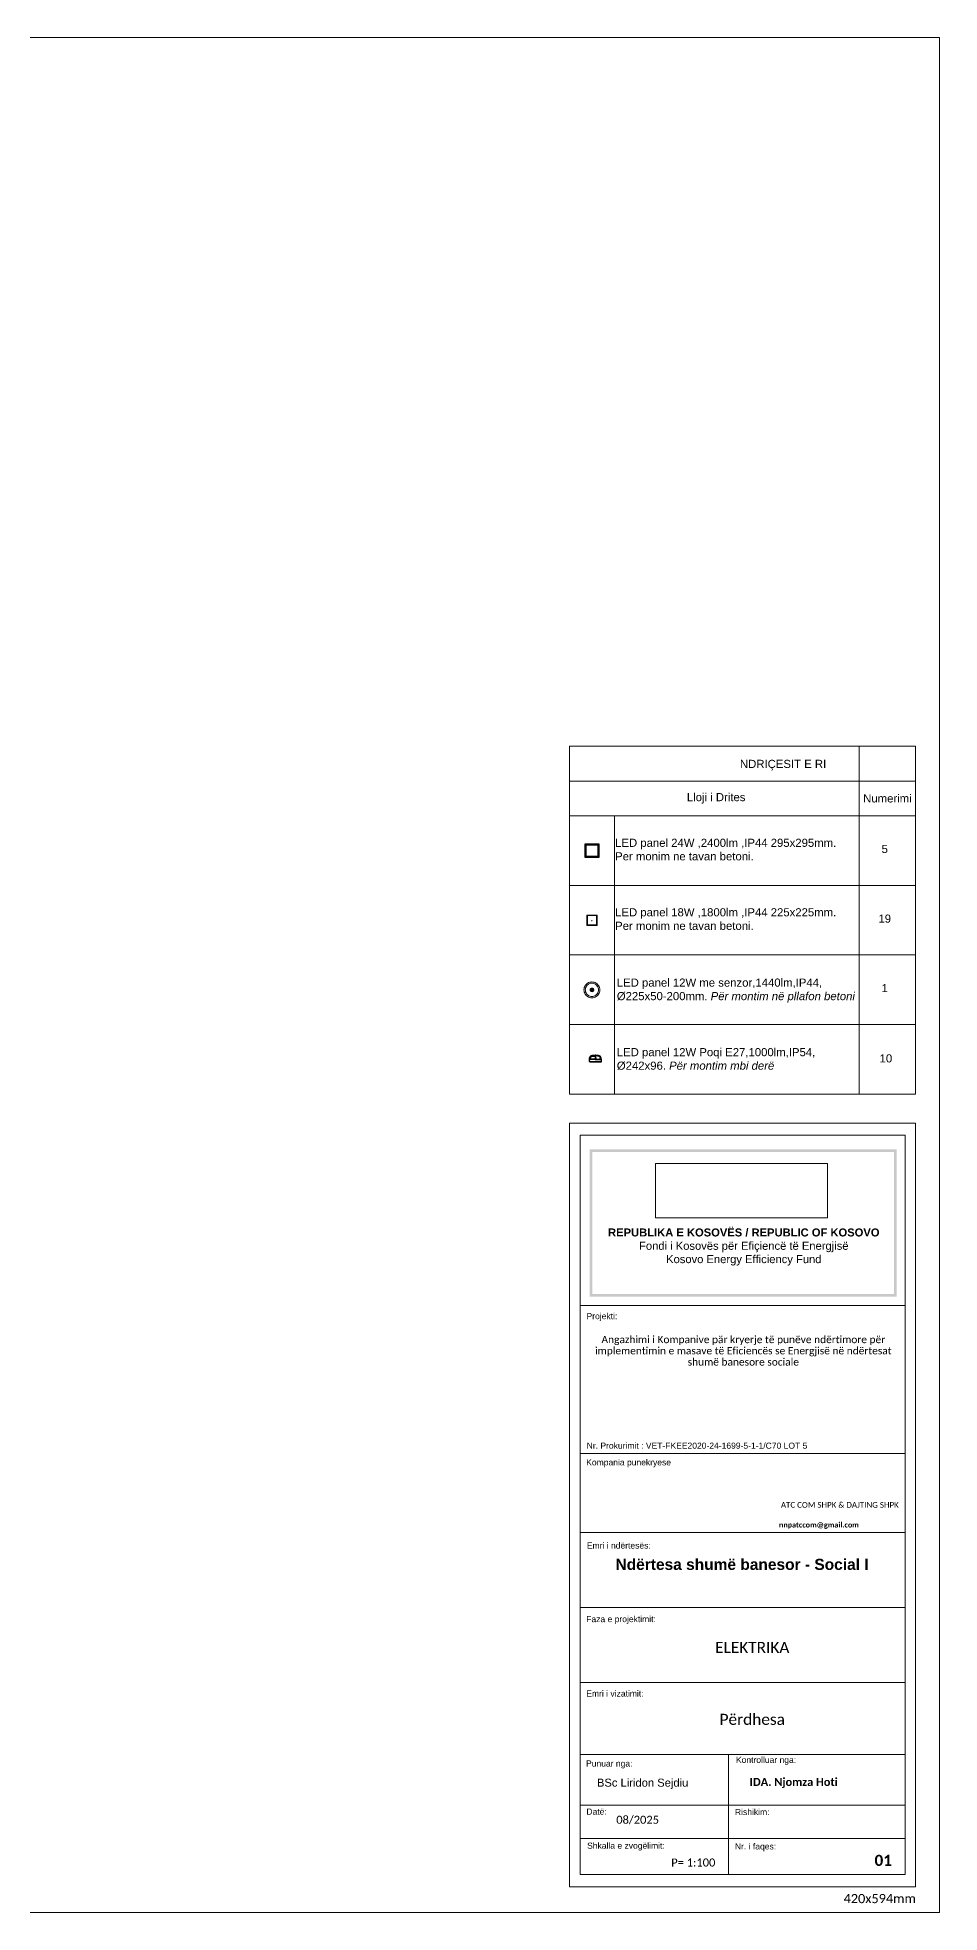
# Model space of a CAD drawing. Header units: feet. Extents: x 2565673 to 2624673, y -122443 to -81443.
# Drawn here: x 2604951 to 2624673, y -122443 to -81443 of the extents above; entities that cross this region are included whole.
import ezdxf

# ---------------------------------------------------------------- set-up
doc = ezdxf.new("R2010")
doc.units = ezdxf.units.FT
doc.header["$MEASUREMENT"] = 0
doc.header["$XCLIPFRAME"] = 0
for name, color, linetype, lineweight in [('00 vija ne dukje 1', 250, 'Continuous', 18), ('00E-Ndriqimi', 5, 'Continuous', 18), ('Annotation - Text_Pen_No__1', 7, 'Continuous', 5), ('Dimensioning - General_Pen_No__41', 7, 'Continuous', 5), ('Shell - Roof_Pen_No__1', 7, 'Continuous', 5), ('Shell - Roof_Pen_No__21', 7, 'Continuous', 5)]:
    doc.layers.add(name, color=color, linetype=linetype, lineweight=lineweight)
doc.layers.add('00E-Ndriqimi elektrike', color=5, linetype='Continuous')
doc.layers.add('Drawing & Figure', color=7, linetype='Continuous')
for name, color, linetype, lineweight, true_color in [('Annotation - Text_Pen_No__61', 7, 'Continuous', 5, 0x6a6a6a), ('Shell - Roof_Pen_No__61', 7, 'Continuous', 5, 0x6a6a6a), ('Structural - Bearing_Pen_No__86', 7, 'Continuous', 5, 0x5555ff)]:
    doc.layers.add(name, color=color, linetype=linetype, lineweight=lineweight, true_color=true_color)
doc.styles.add('ARIAL', font='arial.ttf')
doc.styles.add('GENERATED_STYLE_1', font='arial.ttf')
doc.styles.add('GENERATED_STYLE_2', font='arialbd.ttf')
doc.styles.add('GENERATED_STYLE_3', font='calibrib.ttf')
doc.styles.add('GENERATED_STYLE_4', font='calibri.ttf')
doc.styles.add('GENERATED_STYLE_5', font='calibril.ttf')
picture_1 = doc.add_image_def('image1.png', size_in_pixel=(354, 134))

# ---------------------------------------------------------------- blocks, each defined once
blk = doc.blocks.new('14W OG me sensor')
at = {"layer": '00E-Ndriqimi'}
h = blk.add_hatch(color=5, dxfattribs=at)
h.dxf.hatch_style = 1
edge = h.paths.add_edge_path()
edge.add_spline(control_points=[(16, -2), (16, 2), (12, 10), (0, 16), (-13, 10), (-16, 2), (-16, -2)], knot_values=[0, 0, 0, 0, 0.25, 0.5, 0.75, 1, 1, 1, 1], degree=3, periodic=0)
edge.add_spline(control_points=[(-16, -2), (-16, -7), (-13, -15), (0, -20), (12, -15), (16, -7), (16, -2)], knot_values=[0, 0, 0, 0, 0.25, 0.5, 0.75, 1, 1, 1, 1], degree=3, periodic=0)
for points in [[(150, -2), (150, 12), (146, 41), (128, 80), (99, 113), (63, 136), (21, 148), (-22, 148), (-63, 136), (-100, 113), (-128, 80), (-146, 41), (-150, 12), (-150, -2)], [(125, -2), (125, 11), (121, 37), (103, 72), (74, 101), (39, 119), (0, 125), (-39, 119), (-75, 101), (-103, 72), (-121, 37), (-125, 11), (-125, -2)], [(-34, -2), (-34, 1), (-33, 7), (-30, 15), (-24, 22), (-17, 27), (-9, 30), (0, 32), (9, 30), (17, 27), (24, 22), (29, 15), (33, 7), (33, 1), (33, -2)], [(20, -2), (20, -1), (19, 3), (17, 8), (14, 12), (10, 15), (5, 17), (0, 18), (-5, 17), (-10, 15), (-14, 12), (-18, 8), (-20, 3), (-20, -1), (-20, -2)], [(16, -2), (16, 2), (12, 10), (0, 16), (-13, 10), (-16, 2), (-16, -2)], [(-150, -2), (-150, -17), (-146, -45), (-128, -84), (-100, -117), (-63, -141), (-22, -153), (21, -153), (63, -141), (99, -117), (128, -84), (146, -45), (150, -17), (150, -2)], [(-125, -2), (-125, -15), (-121, -42), (-103, -77), (-75, -105), (-39, -123), (0, -129), (39, -123), (74, -105), (103, -77), (121, -42), (125, -15), (125, -2)], [(33, -2), (33, -5), (33, -11), (29, -19), (24, -26), (17, -32), (9, -35), (0, -36), (-9, -35), (-17, -32), (-24, -26), (-30, -19), (-33, -11), (-34, -5), (-34, -2)], [(-20, -2), (-20, -4), (-20, -7), (-18, -12), (-14, -17), (-10, -20), (-5, -22), (0, -22), (5, -22), (10, -20), (14, -17), (17, -12), (19, -7), (20, -4), (20, -2)], [(-16, -2), (-16, -7), (-13, -15), (0, -20), (12, -15), (16, -7), (16, -2)]]:
    blk.add_open_spline(points, degree=3, dxfattribs=at)
blk = doc.blocks.new('VT-8618W-SQ 18W')
blk.add_line((0, 0), (0, -23))
for points in [[(-113, 112), (112, 112), (112, -113), (-113, -113)], [(-101, 101), (101, 101), (101, -101), (-101, -101)]]:
    blk.add_lwpolyline(points, close=True)
blk = doc.blocks.new('VT-8624W-SQ 24W')
for points in [[(-148, 148), (148, 148), (148, -148), (-148, -148)], [(-130, 130), (130, 130), (130, -130), (-130, -130)]]:
    blk.add_lwpolyline(points, close=True)
blk = doc.blocks.new('Trup ndriques LED 1x12W per montim ne mure mbi derë te baneses')
at = {"layer": '00E-Ndriqimi elektrike', "linetype": 'Continuous', "lineweight": -3}
for points in [[(-3, 146), (-50, 144), (-55, 144), (-60, 144), (-66, 142), (-70, 142), (-76, 141), (-81, 141), (-87, 140), (-91, 139), (-97, 137), (-101, 136), (-106, 133), (-111, 132), (-115, 129), (-119, 126), (-123, 124), (-127, 121), (-131, 115), (-135, 110), (-138, 106), (-141, 100), (-143, 94), (-144, 91), (-144, 87), (-145, 84), (-146, 80), (-148, 76), (-148, 72), (-149, 67), (-149, 64), (-150, 59), (-150, 55), (-151, 50), (-151, 46), (-152, 41), (-152, 36), (-152, 32), (-153, 27), (-153, 22), (-153, 18), (-153, 13), (-155, 10), (-155, 5), (-155, 1), (-155, -4), (-153, -7), (-153, -12), (-153, -18), (-153, -22), (-152, -28), (-152, -34), (-152, -40), (-151, -46), (-151, -51), (-150, -57), (-149, -63), (-149, -67), (-148, -72), (-146, -77), (-146, -81), (-145, -85), (-144, -88), (-143, -92), (-142, -95), (-141, -99), (-140, -102), (-138, -104), (-136, -108), (-133, -112), (-129, -118), (-125, -122), (-120, -126), (-115, -130), (-112, -131), (-110, -132), (-106, -134), (-103, -136), (-99, -137), (-95, -138), (-90, -139), (-85, -139), (-81, -140), (-75, -141), (-69, -141), (-63, -142), (-60, -142), (-57, -142), (-53, -144), (-50, -144), (-3, -145), (-3, -122), (-1, -122), (0, -119), (0, -106), (-1, -104), (-3, -104), (-3, -102), (-1, -102), (0, -101), (0, -89), (-1, -88), (-3, -88), (-3, -87), (-1, -87), (0, -86), (0, -80), (-1, -79), (-3, -79), (-3, -78), (-1, -78), (0, -77), (0, -71), (-1, -70), (-3, -70), (-3, -69), (-1, -69), (0, -67), (0, -61), (-1, -61), (-3, -61), (-3, -58), (0, -58), (0, -57), (0, -55), (0, -54), (0, -46), (-1, -44), (0, -43), (0, 43), (-2, 46), (-3, 46), (-3, 48), (-1, 48), (0, 49), (0, 55), (0, 56), (0, 58), (0, 58), (-3, 58), (-3, 59), (-1, 61), (0, 61), (0, 80), (-1, 81), (-3, 81), (-3, 93), (-1, 93), (0, 93), (0, 100), (-1, 101), (-3, 101), (-3, 104), (-1, 104), (0, 106), (0, 121), (-1, 122), (-3, 122), (-3, 146)], [(-155, 5), (-151, 9), (-143, 9), (-141, 9)], [(-65, 10), (-65, 129), (-50, 144), (-50, 4), (-153, 2)], [(-50, 4), (-52, 6), (-53, 7), (-55, 9), (-58, 9), (-149, 6), (-151, 5), (-152, 4), (-153, 1), (-153, -1), (-153, -3), (-151, -5), (-149, -5), (-69, -7), (-67, -7), (-66, -10), (-67, -125), (-70, -125), (-74, -124), (-77, -124), (-81, -123), (-87, -122), (-92, -121), (-97, -118), (-101, -117), (-105, -116), (-107, -115), (-110, -112), (-112, -111), (-115, -108), (-119, -104), (-121, -101), (-122, -99), (-125, -95), (-126, -92), (-128, -87), (-129, -82), (-130, -77), (-131, -71), (-133, -65), (-134, -59), (-135, -54), (-136, -48), (-136, -42), (-137, -36), (-137, -32), (-137, -27), (-137, -22), (-138, -19), (-138, -16), (-138, -12), (-138, -7), (-138, -6)], [(-153, 3), (-52, 6)], [(-57, 139), (-59, 139), (-62, 139), (-67, 139), (-72, 139), (-75, 138), (-78, 138), (-82, 137), (-85, 137), (-89, 136), (-93, 134), (-97, 133), (-101, 132), (-106, 130), (-111, 127), (-114, 126), (-118, 124), (-121, 122), (-123, 118), (-126, 116), (-128, 114), (-130, 110), (-133, 108), (-135, 102), (-137, 97), (-138, 93), (-140, 91), (-141, 87), (-142, 84), (-143, 79), (-144, 73), (-145, 67), (-145, 64), (-145, 62), (-146, 58), (-146, 55), (-148, 49), (-148, 43), (-149, 37), (-149, 31), (-149, 25), (-150, 18), (-150, 12), (-150, 5)], [(-66, 130), (-68, 130), (-72, 130), (-75, 130), (-78, 129), (-83, 127), (-89, 126), (-93, 125), (-98, 124), (-103, 123), (-106, 121), (-111, 118), (-113, 116), (-116, 114), (-119, 111), (-121, 109), (-123, 107), (-127, 101), (-130, 96), (-131, 91), (-134, 86), (-134, 84), (-135, 80), (-136, 77), (-137, 72), (-138, 66), (-138, 61), (-140, 57), (-140, 54), (-141, 50), (-141, 47), (-141, 42), (-142, 37), (-142, 33), (-143, 27), (-143, 22), (-143, 18), (-143, 12), (-143, 6)], [(-66, 129), (-68, 127), (-72, 127), (-75, 127), (-78, 126), (-83, 126), (-88, 125), (-93, 123), (-98, 122), (-103, 121), (-106, 118), (-110, 116), (-113, 114), (-115, 112), (-119, 109), (-121, 107), (-122, 104), (-126, 100), (-128, 94), (-130, 89), (-131, 85), (-133, 82), (-134, 79), (-134, 74), (-135, 70), (-136, 65), (-137, 59), (-137, 56), (-137, 52), (-138, 49), (-138, 46), (-140, 41), (-140, 36), (-140, 32), (-141, 28), (-141, 24), (-141, 19), (-141, 14), (-141, 7), (-142, 6), (-143, 6)], [(-141, 7), (-55, 10), (-52, 9), (-51, 7), (-50, 4)], [(-67, 10), (-67, 130), (-57, 140), (-50, 144)], [(-52, 101), (-54, 102), (-55, 101), (-58, 100), (-61, 96), (-62, 93), (-61, 92), (-59, 92), (-58, 93), (-54, 97), (-52, 101)], [(-3, 122), (-3, -19), (-3, -122)], [(-3, 73), (0, 73)], [(-153, -2), (-50, -4)], [(-153, -3), (-52, -5)], [(-153, -5), (-151, -9), (-140, -9)], [(-57, -139), (-59, -139), (-62, -139), (-66, -139), (-69, -139), (-73, -138), (-77, -138), (-81, -137), (-85, -136), (-90, -136), (-93, -134), (-98, -132), (-103, -131), (-106, -130), (-111, -127), (-114, -125), (-118, -123), (-121, -121), (-125, -117), (-128, -114), (-130, -109), (-134, -104), (-135, -101), (-137, -99), (-138, -95), (-140, -91), (-141, -87), (-142, -82), (-143, -77), (-144, -72), (-145, -66), (-145, -61), (-146, -55), (-148, -49), (-148, -43), (-149, -37), (-149, -33), (-149, -27), (-150, -22), (-150, -18), (-150, -14), (-150, -11), (-150, -7), (-150, -5)], [(-140, -6), (-140, -10), (-140, -14), (-140, -19), (-140, -25), (-138, -31), (-138, -36), (-137, -42), (-137, -47), (-136, -51), (-136, -56), (-135, -62), (-134, -67), (-133, -73), (-131, -79), (-130, -85), (-129, -91), (-127, -95), (-125, -100), (-121, -104), (-118, -108), (-115, -110), (-112, -112), (-110, -115), (-107, -116), (-104, -118), (-100, -119), (-95, -121), (-89, -123), (-83, -124), (-77, -125), (-72, -126), (-66, -126), (-50, -144)], [(-68, -7), (-58, -7), (-53, -7), (-50, -4), (-50, -144)], [(-68, -126), (-68, -127), (-57, -139), (-54, -141), (-52, -144)], [(-50, -4), (-51, -6), (-52, -7), (-55, -10), (-66, -10)], [(-52, -100), (-54, -101), (-57, -100), (-59, -99), (-61, -95), (-62, -93), (-61, -92), (-59, -92), (-57, -93), (-53, -96), (-52, -100)], [(0, -19), (-3, -19)], [(-3, -27), (0, -27)], [(-3, -28), (0, -28)], [(-3, -34), (0, -33)], [(-3, -37), (-2, -37), (-1, -36), (0, -35)], [(-3, -44), (-1, -44)], [(-3, -49), (0, -49)], [(-3, -54), (0, -54)], [(-3, -94), (0, -94)]]:
    blk.add_lwpolyline(points, dxfattribs=at)

msp = doc.modelspace()

# ---------------------------------------------------------------- hatches: boundary and pattern name
at = {"layer": 'Structural - Bearing_Pen_No__86', "linetype": 'Continuous', "lineweight": 5, "true_color": 0x5555ff}
for points in [[(2617027, -105757), (2618298, -105757), (2618298, -105815), (2617085, -105815), (2617085, -108841), (2617027, -108841)], [(2617637, -105815), (2617637, -105757), (2623739, -105757), (2623739, -108841), (2623681, -108841), (2623681, -105815)], [(2617027, -107790), (2617085, -107790), (2617085, -108918), (2618298, -108918), (2618298, -108976), (2617027, -108976)], [(2617637, -108976), (2617637, -108918), (2623681, -108918), (2623681, -107790), (2623739, -107790), (2623739, -108976)]]:
    msp.add_hatch(color=173, dxfattribs=at).paths.add_polyline_path(points)

# ---------------------------------------------------------------- linework, layer by layer
at = {"layer": '00 vija ne dukje 1', "ltscale": 4}
for points in [[(2616584, -96942), (2622919, -96942), (2622919, -97703), (2616584, -97703)], [(2622919, -96942), (2624150, -96942), (2624150, -97703), (2622919, -97703)], [(2616584, -97703), (2622919, -97703), (2622919, -98463), (2616584, -98463)], [(2622919, -97703), (2624150, -97703), (2624150, -98463), (2622919, -98463)], [(2616584, -98463), (2617565, -98463), (2617565, -99983), (2616584, -99983)], [(2617565, -98463), (2622919, -98463), (2622919, -99983), (2617565, -99983)], [(2622919, -98463), (2624150, -98463), (2624150, -99983), (2622919, -99983)], [(2616584, -99983), (2617565, -99983), (2617565, -101504), (2616584, -101504)], [(2617565, -99983), (2622919, -99983), (2622919, -101504), (2617565, -101504)], [(2622919, -99983), (2624150, -99983), (2624150, -101504), (2622919, -101504)], [(2616584, -101504), (2617565, -101504), (2617565, -103024), (2616584, -103024)], [(2617565, -101504), (2622919, -101504), (2622919, -103024), (2617565, -103024)], [(2622919, -101504), (2624150, -101504), (2624150, -103024), (2622919, -103024)], [(2616584, -103024), (2617565, -103024), (2617565, -104545), (2616584, -104545)], [(2617565, -103024), (2622919, -103024), (2622919, -104545), (2617565, -104545)], [(2622919, -103024), (2624150, -103024), (2624150, -104545), (2622919, -104545)]]:
    msp.add_lwpolyline(points, close=True, dxfattribs=at)
for points in [[(2617565, -101506), (2617565, -103026)], [(2624150, -101506), (2624150, -103026)], [(2617565, -103026), (2617565, -104547)], [(2624150, -103026), (2624150, -104547)]]:
    msp.add_lwpolyline(points, dxfattribs=at)
at = {"layer": 'Shell - Roof_Pen_No__1', "color": 7, "linetype": 'Continuous', "lineweight": 5}
for p, q in [((2616584, -105182), (2624150, -105182)), ((2616584, -112405), (2616584, -105182)), ((2624150, -105182), (2624150, -121882)), ((2616815, -112405), (2616815, -105444)), ((2616815, -105444), (2623920, -105444)), ((2623920, -105444), (2623920, -112405)), ((2623920, -109169), (2616815, -109169)), ((2616815, -121611), (2616815, -109734)), ((2623920, -109734), (2623920, -121611)), ((2623920, -112405), (2616815, -112405)), ((2623920, -112405), (2616815, -112405)), ((2623920, -114133), (2616815, -114133)), ((2623920, -115775), (2616815, -115775)), ((2623920, -117417), (2616815, -117417)), ((2623920, -118989), (2616815, -118989)), ((2620059, -118989), (2620059, -121611)), ((2623920, -120097), (2616815, -120097)), ((2623920, -120824), (2616815, -120824)), ((2623920, -121611), (2616815, -121611)), ((2624150, -121882), (2616584, -121882))]:
    msp.add_line(p, q, dxfattribs=at)
at = {"layer": 'Shell - Roof_Pen_No__21', "color": 7, "linetype": 'Continuous', "lineweight": 5}
for p, q in [((2565673, -81443), (2624673, -81443)), ((2624673, -122443), (2624673, -81443)), ((2624673, -122443), (2624673, -81443)), ((2565673, -122443), (2624673, -122443))]:
    msp.add_line(p, q, dxfattribs=at)
at = {"layer": 'Shell - Roof_Pen_No__61', "color": 251, "linetype": 'Continuous', "lineweight": 5, "true_color": 0x6a6a6a}
msp.add_line((2616584, -121882), (2616584, -109734), dxfattribs=at)

# ---------------------------------------------------------------- block references
at = {"layer": '00E-Ndriqimi'}
msp.add_blockref('VT-8618W-SQ 18W', (2617075, -100744), dxfattribs=at)
at = {"layer": '00E-Ndriqimi', "xscale": 1.160878601762036, "yscale": 1.160878601762036, "zscale": 1.160878601762036}
msp.add_blockref('14W OG me sensor', (2617074, -102266), dxfattribs=at)
at = {"layer": '00E-Ndriqimi elektrike'}
msp.add_blockref('VT-8624W-SQ 24W', (2617075, -99223), dxfattribs=at)
at = {"layer": '00E-Ndriqimi elektrike', "ltscale": 0.015289, "xscale": 0.9245096010064542, "yscale": 0.9245096010064542, "zscale": 0.9245096010064542, "rotation": 269.3338696857263}
msp.add_blockref('Trup ndriques LED 1x12W per montim ne mure mbi derë te baneses', (2617147, -103841), dxfattribs=at)

# ---------------------------------------------------------------- texts
at = {"color": 7, "linetype": 'ByBlock', "lineweight": 20, "style": 'ARIAL'}
for s, insert, char_height, width, attachment_point in [('\\pi3657.6;{\\fArial|b0|i0|c238|p34;\\P\\pi2691.1; }NDRIÇESIT{\\fArial|b0|i0|c238|p34; }E RI', (2616584, -96942), 177.39, 7315.18, 1), ('\\pi2497.4;{\\fArial|b0|i0|c238|p34; Lloji i Drites}', (2616584, -98080), 177.39, 6334.78, 4), ('{\\fArial|b0|i0|c238|p34;Numerimi}', (2623535, -98082), 177.39, 1231.18, 5), ('LED{\\fArial|b0|i0|c238|p34; }panel{\\fArial|b0|i0|c238|p34; }24W ,2400lm ,IP44 295x295mm. \\PPer monim ne tavan betoni.', (2617581, -98963), 177.39, 6026.44, 1), ('5', (2623476, -99188), 177, 1231.18, 5), ('LED{\\fArial|b0|i0|c238|p34; }panel{\\fArial|b0|i0|c238|p34; }18W ,1800lm ,IP44 225x225mm. \\PPer monim ne tavan betoni.', (2617581, -100483), 177.39, 6026.44, 1), ('19', (2623476, -100711), 177.4, 1231.18, 5), ('LED{\\fArial|b0|i0|c238|p34; panel 1}2W {\\fArial|b0|i0|c238|p34;me senzor,}1440lm,IP44,     Ø{\\fArial|b0|i0|c238|p34;2}25x50-200mm.{\\fArial|b0|i1|c238|p34; Për montim në pllafon betoni} ', (2617618, -102020), 177.392, 5344.46, 1), ('1', (2623476, -102229), 177, 1231.18, 5), ('LED{\\fArial|b0|i0|c238|p34; panel 1}2W Poqi E27{\\fArial|b0|i0|c238|p34;,}1000lm,IP54,     Ø242x96.{\\fArial|b0|i1|c238|p34; Për montim \\fArial|b0|i1|c0|p34;mbi derë}', (2617618, -103541), 177.392, 5344.46, 1), ('10', (2623502, -103767), 177.4, 1231.18, 5)]:
    msp.add_mtext(s, dxfattribs=dict(at, insert=insert, char_height=char_height, width=width, attachment_point=attachment_point))
at = {"layer": 'Annotation - Text_Pen_No__1', "color": 7, "style": 'GENERATED_STYLE_3'}
msp.add_text('IDA. Njomza Hoti', height=175, dxfattribs=at).set_placement((2620522, -119675))
at = {"layer": 'Annotation - Text_Pen_No__1', "color": 7, "linetype": 'Continuous', "lineweight": 5, "attachment_point": 2}
for s, insert, char_height, style in [('\\A1;REPUBLIKA E KOSOVËS / REPUBLIC OF KOSOVO\\P{\\fArial|b0|i0|c0|p34;Fondi i Kosovës për Efiçiencë të Energjisë\\PKosovo Energy Efficiency Fund\\P}', (2620394, -107485), 175, 'GENERATED_STYLE_2'), ('\\A1;ATC COM SHPK & DAJTING SHPK ', (2622494, -113467), 125, 'GENERATED_STYLE_4'), ('\\A1;Ndërtesa shumë banesor - Social I', (2620356, -114709), 242.5, 'GENERATED_STYLE_2'), ('\\A1;ELEKTRIKA', (2620579, -116525), 242.5, 'GENERATED_STYLE_4'), ('\\A1;Përdhesa', (2620579, -118098), 242.5, 'GENERATED_STYLE_4'), ('\\A1;BSc Liridon Sejdiu', (2618182, -119516), 175, 'GENERATED_STYLE_1'), ('\\A1;08/2025', (2618073, -120327), 175, 'GENERATED_STYLE_4'), ('\\A1;P= 1:100', (2619290, -121262), 175, 'GENERATED_STYLE_4'), ('\\A1; 01', (2623401, -121181), 242.5, 'GENERATED_STYLE_3')]:
    msp.add_mtext(s, dxfattribs=dict(at, insert=insert, char_height=char_height, style=style))
at = {"layer": 'Annotation - Text_Pen_No__1', "color": 7, "linetype": 'Continuous', "lineweight": 5, "insert": (2620384, -109833), "char_height": 160, "width": 6798, "attachment_point": 2, "line_spacing_factor": 0.919632, "style": 'GENERATED_STYLE_5'}
msp.add_mtext('\\A1;Angazhimi i Kompanive pär kryerje të punëve ndërtimore për implementimin e masave të Eficiencës se Energjisë në ndërtesat shumë banesore sociale', dxfattribs=at)
at = {"layer": 'Annotation - Text_Pen_No__61', "color": 251, "linetype": 'Continuous', "lineweight": 5, "true_color": 0x6a6a6a, "insert": (2623367, -122038), "char_height": 200, "attachment_point": 2, "style": 'GENERATED_STYLE_4'}
msp.add_mtext('\\A1;420x594mm', dxfattribs=at)
at = {"layer": 'Dimensioning - General_Pen_No__41', "color": 7, "linetype": 'Continuous', "lineweight": 5, "attachment_point": 7, "style": 'GENERATED_STYLE_1'}
for s, insert, char_height in [('\\A1;Projekti:', (2616956, -109509), 133.38), ('\\A1;Nr. Prokurimit : VET-FKEE2020-24-1699-5-1-1/C70 LOT 5', (2616959, -112303), 133.37), ('\\A1;Kompania punekryese', (2616949, -112706), 133.38), ('\\A1;Emri i ndërtesës:', (2616963, -114487), 133.38), ('\\A1;Faza e projektimit:', (2616949, -116134), 133.38), ('\\A1;Emri i vizatimit:', (2616950, -117722), 133.38), ('\\A1;Punuar nga:', (2616945, -119291), 133.38), ('\\A1;Kontrolluar nga:', (2620223, -119212), 133.38), ('\\A1;Datë:', (2616953, -120305), 133.4), ('\\A1;Rishikim:', (2620201, -120314), 133.38), ('\\A1;Shkalla e zvogëlimit:', (2616968, -121088), 133.38), ('\\A1;Nr. i faqes:', (2620200, -121104), 133.38)]:
    msp.add_mtext(s, dxfattribs=dict(at, insert=insert, char_height=char_height))
at = {"layer": 'Dimensioning - General_Pen_No__41', "color": 7, "linetype": 'Continuous', "lineweight": 5, "insert": (2621164, -114054), "char_height": 115, "attachment_point": 7, "line_spacing_factor": 0.922253, "style": 'GENERATED_STYLE_1'}
msp.add_mtext('\\A1;\\pt737.29,1517,2350.4,3281.9;{\\fCalibri|b1|i0|c0|p34;nnpatccom@gmail.com}', dxfattribs=at)

# ---------------------------------------------------------------- pictures from other files: only their frames are drawn
at = {"layer": 'Drawing & Figure', "linetype": 'Continuous', "lineweight": 0}
image = msp.add_image(picture_1, insert=(2618466, -107250), size_in_units=(3759, 1184), dxfattribs=at)
image.set_boundary_path([(-0.5, -0.5), (353.5, 133.5)])

doc.saveas('drawing.dxf')
